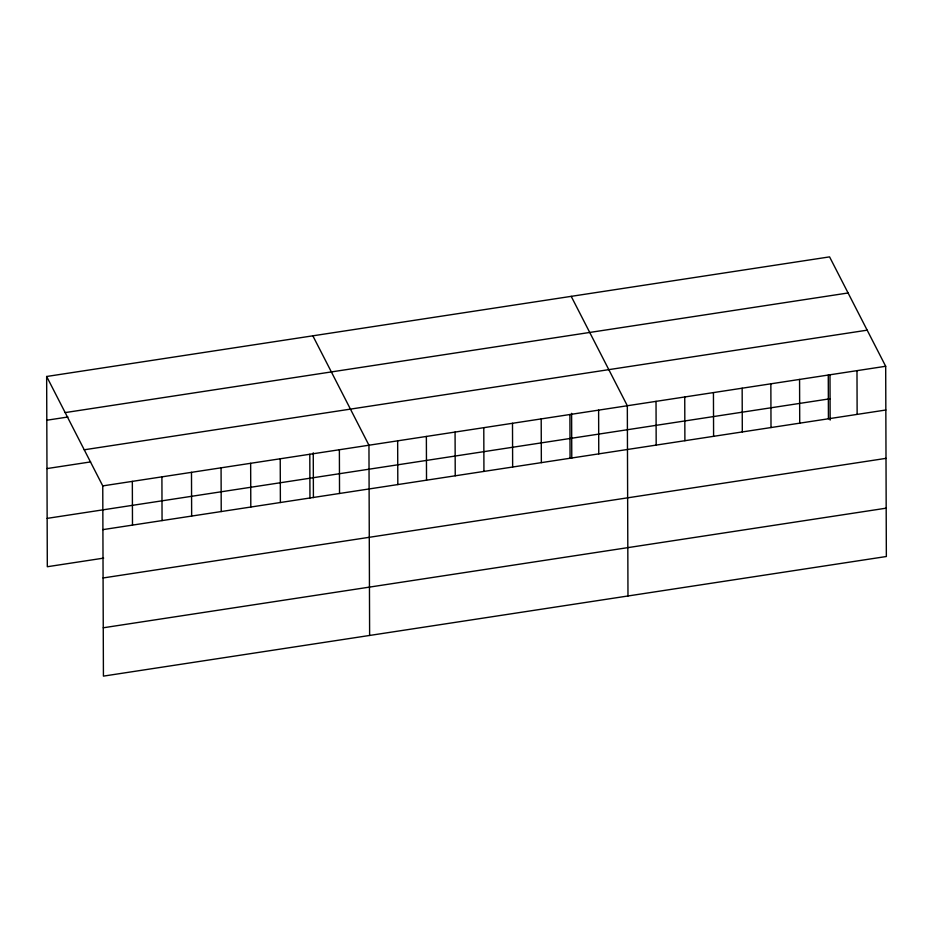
<?xml version="1.0" encoding="UTF-8"?>
<svg xmlns="http://www.w3.org/2000/svg" width="933" height="933" viewBox="0 0 933 933"><rect width="100%" height="100%" fill="white"/><g stroke="black" fill="none" stroke-linecap="round" stroke-linejoin="round"><path stroke-width="1.4" d="M46.65 376.489L829.577 256.878L885.685 366.272L886.35 556.511L103.423 676.122L102.758 485.895L46.65 376.489L47.315 566.728L103.656 558.121M65.17 412.596L848.097 292.974M46.802 420.223L67.934 417.004M84.238 449.788L867.165 330.177M46.977 468.576L90.629 461.905M102.758 485.895L885.685 366.272M47.14 518.375L830.067 398.764M102.91 529.629L885.837 410.007M103.085 577.97L886.012 458.36M103.26 627.781L886.187 508.17M571.206 296.344L627.326 405.75L627.979 595.977M312.847 335.822L368.955 445.228L369.62 635.455M856.984 370.658L857.135 414.392M829.985 375.241L830.148 420.095M828.271 375.054L828.422 418.789M799.569 379.439L799.721 423.174M770.856 383.825L771.008 427.559M742.155 388.21L742.306 431.944M713.442 392.595L713.593 436.329M684.74 396.98L684.892 440.714M656.027 401.365L656.179 445.099M598.613 410.135L598.764 453.87M571.614 413.331L571.777 458.138M569.911 414.52L570.063 458.255M541.198 418.905L541.35 462.64M512.497 423.29L512.649 467.025M483.784 427.676L483.935 471.41M455.071 432.061L455.234 475.795M426.369 436.457L426.521 480.192M397.656 440.843L397.82 484.577M339.379 449.741L339.53 493.475M313.255 452.808L313.406 497.616M309.803 454.266L309.954 498M280.227 458.779L280.378 502.514M250.65 463.304L250.802 507.039M221.074 467.818L221.226 511.552M191.487 472.331L191.65 516.077M161.91 476.856L162.062 520.591M132.334 481.37L132.486 525.104"/></g></svg>
